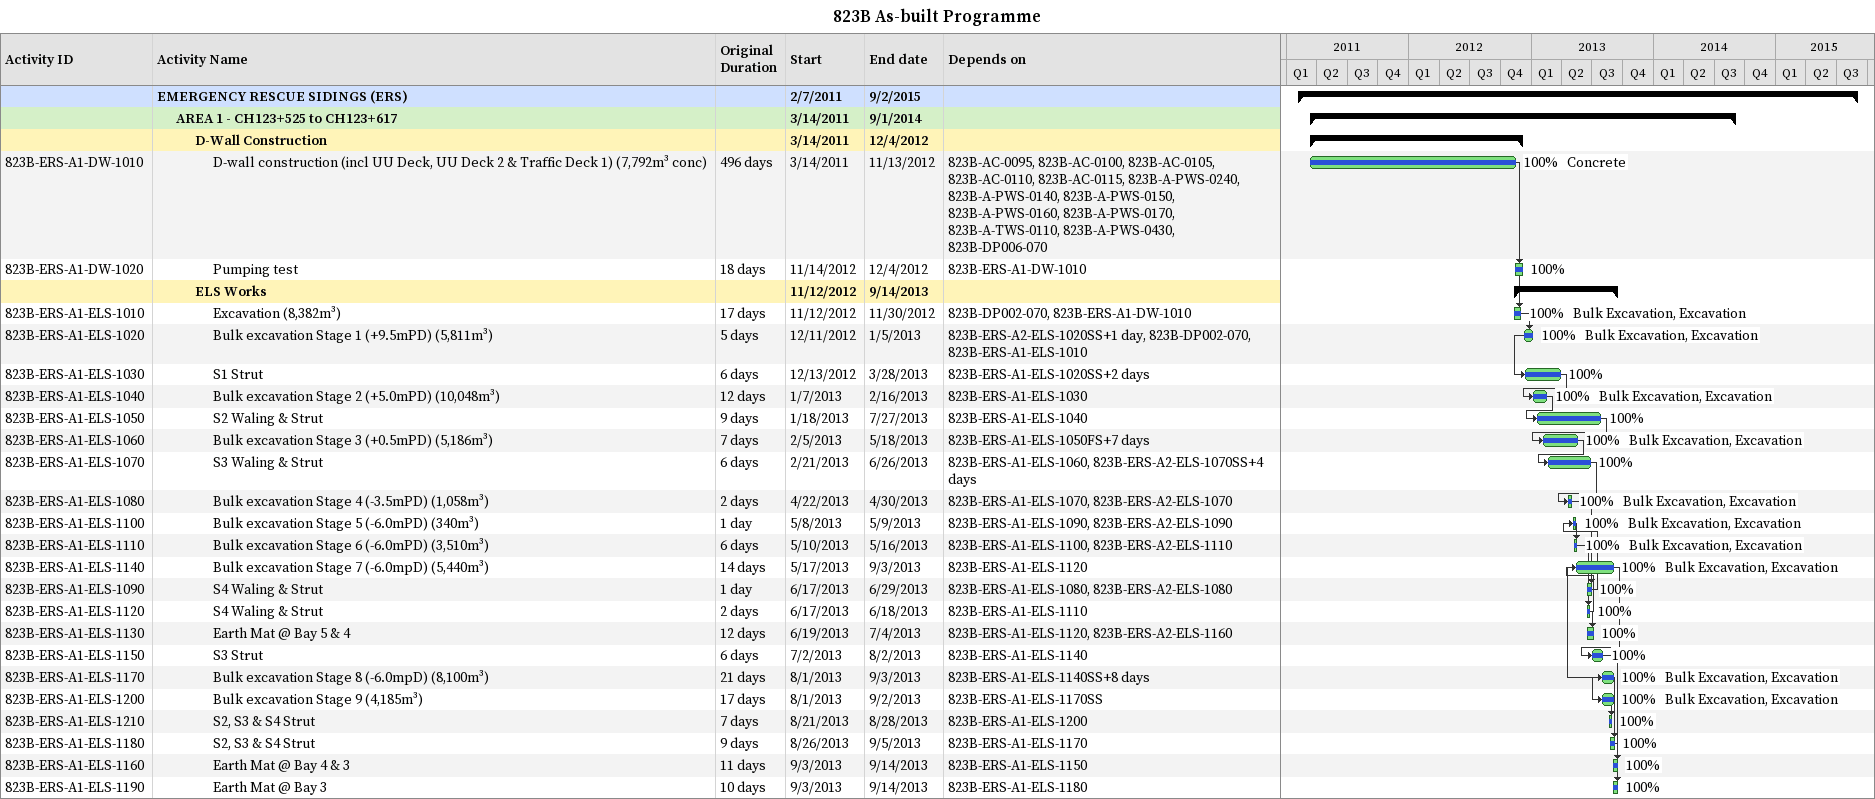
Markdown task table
823B As-built Programme

| ID | Level | Task | Original duration | Start | Finish | Predecessors | Resources | % complete |
|---|---|---|---|---|---|---|---|---|
|  | 1 | **EMERGENCY RESCUE SIDINGS (ERS)** |  | 2011-02-07 | 2015-09-02 |  |  |  |
|  | 2 | **AREA 1 - CH123+525 to CH123+617** |  | 2011-03-14 | 2014-09-01 |  |  |  |
|  | 3 | **D-Wall Construction** |  | 2011-03-14 | 2012-12-04 |  |  |  |
| 823B-ERS-A1-DW-1010 | 4 | D-wall construction (incl UU Deck, UU Deck 2 & Traffic Deck 1) (7,792m³ conc) | 496d | 2011-03-14 | 2012-11-13 | 823B-AC-0095, 823B-AC-0100, 823B-AC-0105, 823B-AC-0110, 823B-AC-0115, 823B-A-PWS-0240, 823B-A-PWS-0140, 823B-A-PWS-0150, 823B-A-PWS-0160, 823B-A-PWS-0170, 823B-A-TWS-0110, 823B-A-PWS-0430, 823B-DP006-070 | Concrete | 100 |
| 823B-ERS-A1-DW-1020 | 4 | Pumping test | 18d | 2012-11-14 | 2012-12-04 | 823B-ERS-A1-DW-1010 |  | 100 |
|  | 3 | **ELS Works** |  | 2012-11-12 | 2013-09-14 |  |  |  |
| 823B-ERS-A1-ELS-1010 | 4 | Excavation (8,382m³) | 17d | 2012-11-12 | 2012-11-30 | 823B-DP002-070, 823B-ERS-A1-DW-1010 | Bulk Excavation, Excavation | 100 |
| 823B-ERS-A1-ELS-1020 | 4 | Bulk excavation Stage 1 (+9.5mPD) (5,811m³) | 5d | 2012-12-11 | 2013-01-05 | 823B-ERS-A2-ELS-1020SS+1d, 823B-DP002-070, 823B-ERS-A1-ELS-1010 | Bulk Excavation, Excavation | 100 |
| 823B-ERS-A1-ELS-1030 | 4 | S1 Strut | 6d | 2012-12-13 | 2013-03-28 | 823B-ERS-A1-ELS-1020SS+2d |  | 100 |
| 823B-ERS-A1-ELS-1040 | 4 | Bulk excavation Stage 2 (+5.0mPD) (10,048m³) | 12d | 2013-01-07 | 2013-02-16 | 823B-ERS-A1-ELS-1030 | Bulk Excavation, Excavation | 100 |
| 823B-ERS-A1-ELS-1050 | 4 | S2 Waling & Strut | 9d | 2013-01-18 | 2013-07-27 | 823B-ERS-A1-ELS-1040 |  | 100 |
| 823B-ERS-A1-ELS-1060 | 4 | Bulk excavation Stage 3 (+0.5mPD) (5,186m³) | 7d | 2013-02-05 | 2013-05-18 | 823B-ERS-A1-ELS-1050FS+7d | Bulk Excavation, Excavation | 100 |
| 823B-ERS-A1-ELS-1070 | 4 | S3 Waling & Strut | 6d | 2013-02-21 | 2013-06-26 | 823B-ERS-A1-ELS-1060, 823B-ERS-A2-ELS-1070SS+4d |  | 100 |
| 823B-ERS-A1-ELS-1080 | 4 | Bulk excavation Stage 4 (-3.5mPD) (1,058m³) | 2d | 2013-04-22 | 2013-04-30 | 823B-ERS-A1-ELS-1070, 823B-ERS-A2-ELS-1070 | Bulk Excavation, Excavation | 100 |
| 823B-ERS-A1-ELS-1100 | 4 | Bulk excavation Stage 5 (-6.0mPD) (340m³) | 1d | 2013-05-08 | 2013-05-09 | 823B-ERS-A1-ELS-1090, 823B-ERS-A2-ELS-1090 | Bulk Excavation, Excavation | 100 |
| 823B-ERS-A1-ELS-1110 | 4 | Bulk excavation Stage 6 (-6.0mPD) (3,510m³) | 6d | 2013-05-10 | 2013-05-16 | 823B-ERS-A1-ELS-1100, 823B-ERS-A2-ELS-1110 | Bulk Excavation, Excavation | 100 |
| 823B-ERS-A1-ELS-1140 | 4 | Bulk excavation Stage 7 (-6.0mpD) (5,440m³) | 14d | 2013-05-17 | 2013-09-03 | 823B-ERS-A1-ELS-1120 | Bulk Excavation, Excavation | 100 |
| 823B-ERS-A1-ELS-1090 | 4 | S4 Waling & Strut | 1d | 2013-06-17 | 2013-06-29 | 823B-ERS-A1-ELS-1080, 823B-ERS-A2-ELS-1080 |  | 100 |
| 823B-ERS-A1-ELS-1120 | 4 | S4 Waling & Strut | 2d | 2013-06-17 | 2013-06-18 | 823B-ERS-A1-ELS-1110 |  | 100 |
| 823B-ERS-A1-ELS-1130 | 4 | Earth Mat @ Bay 5 & 4 | 12d | 2013-06-19 | 2013-07-04 | 823B-ERS-A1-ELS-1120, 823B-ERS-A2-ELS-1160 |  | 100 |
| 823B-ERS-A1-ELS-1150 | 4 | S3 Strut | 6d | 2013-07-02 | 2013-08-02 | 823B-ERS-A1-ELS-1140 |  | 100 |
| 823B-ERS-A1-ELS-1170 | 4 | Bulk excavation Stage 8 (-6.0mpD) (8,100m³) | 21d | 2013-08-01 | 2013-09-03 | 823B-ERS-A1-ELS-1140SS+8d | Bulk Excavation, Excavation | 100 |
| 823B-ERS-A1-ELS-1200 | 4 | Bulk excavation Stage 9 (4,185m³) | 17d | 2013-08-01 | 2013-09-02 | 823B-ERS-A1-ELS-1170SS | Bulk Excavation, Excavation | 100 |
| 823B-ERS-A1-ELS-1210 | 4 | S2, S3 & S4 Strut | 7d | 2013-08-21 | 2013-08-28 | 823B-ERS-A1-ELS-1200 |  | 100 |
| 823B-ERS-A1-ELS-1180 | 4 | S2, S3 & S4 Strut | 9d | 2013-08-26 | 2013-09-05 | 823B-ERS-A1-ELS-1170 |  | 100 |
| 823B-ERS-A1-ELS-1160 | 4 | Earth Mat @ Bay 4 & 3 | 11d | 2013-09-03 | 2013-09-14 | 823B-ERS-A1-ELS-1150 |  | 100 |
| 823B-ERS-A1-ELS-1190 | 4 | Earth Mat @ Bay 3 | 10d | 2013-09-03 | 2013-09-14 | 823B-ERS-A1-ELS-1180 |  | 100 |
